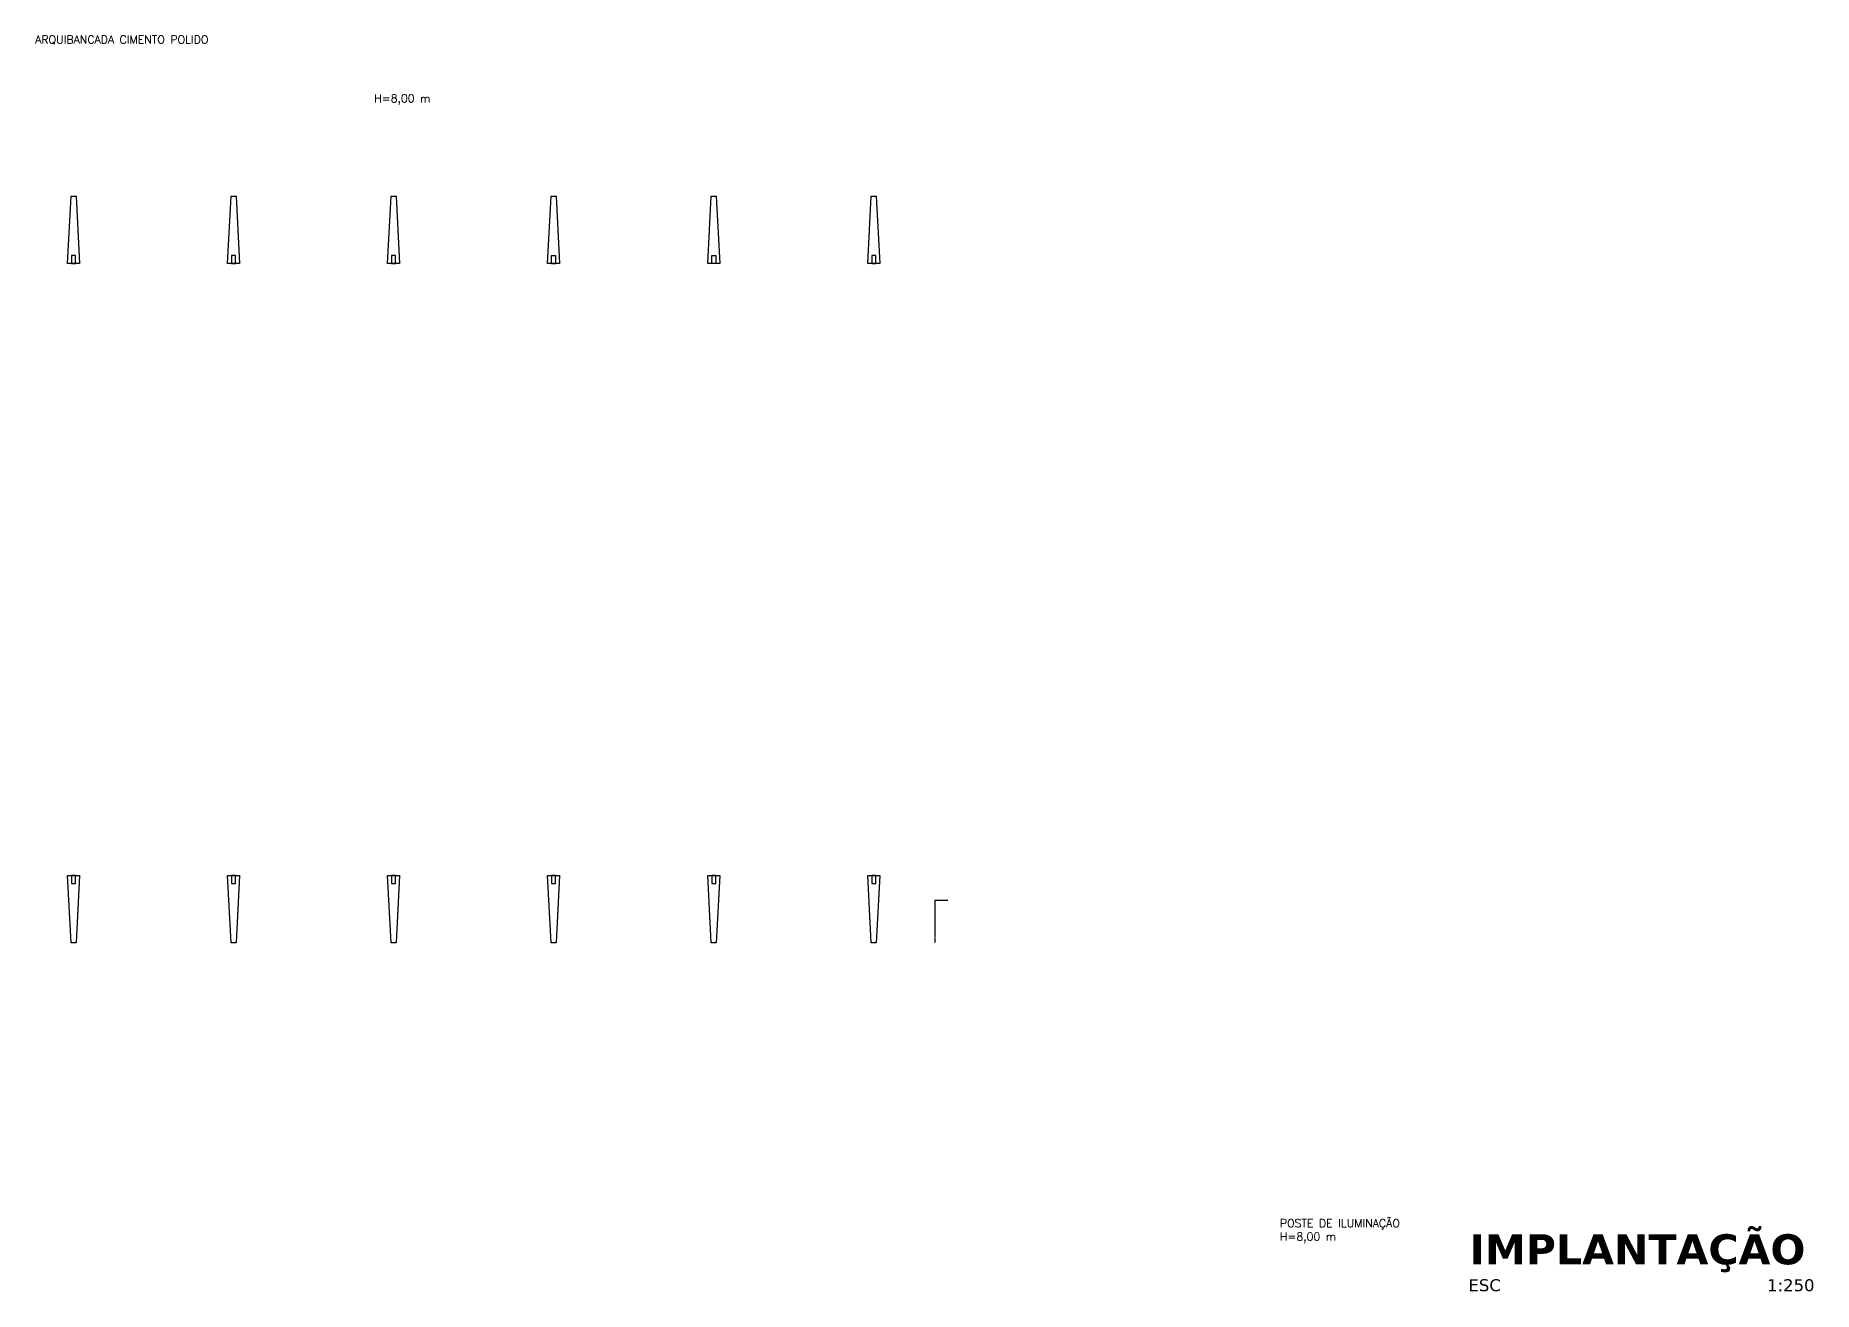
# Model space of a CAD drawing. Header units: millimetres. Extents: x -287396 to 401320, y -174247 to 142644.
# Drawn here: x -220479 to -153821, y -80604 to -33516 of the extents above; entities that cross this region are included whole.
import ezdxf
from ezdxf.enums import TextEntityAlignment as Align

# ---------------------------------------------------------------- set-up
doc = ezdxf.new("R2010")
doc.units = ezdxf.units.MM
doc.header["$LTSCALE"] = 2.5
doc.linetypes.add('HIDDEN', pattern=[0.375, 0.25, -0.125])
doc.linetypes.add('HIDDENX2', pattern=[0.75, 0.5, -0.25])
for name, color, linetype in [('ARQ-TXT', 2, 'Continuous'), ('PAREDE', 4, 'Continuous'), ('PILAR', 160, 'Continuous'), ('PROJ COBERTA', 8, 'HIDDENX2'), ('TITULO', 2, 'Continuous'), ('TXAREA', 2, 'Continuous'), ('VISTA', 1, 'Continuous')]:
    doc.layers.add(name, color=color, linetype=linetype)
doc.styles.add('50-250', font='SIMPLEX.shx', dxfattribs={"height": 0.3})
doc.styles.add('AMB250', font='verdana.ttf')
doc.styles.add('TIT250', font='verdanab.ttf')

msp = doc.modelspace()

# ---------------------------------------------------------------- linework, layer by layer
at = {"layer": 'PAREDE'}
msp.add_line((-201104.24, -65005.111), (-200954.24, -65005.111), dxfattribs=at)
for points in [[(-218829.24, -42065.111), (-219279.24, -42065.111), (-219145.84, -39535.111), (-218962.64, -39535.111)], [(-212829.24, -42065.111), (-213279.24, -42065.111), (-213145.84, -39535.111), (-212962.64, -39535.111)], [(-207279.24, -42065.111), (-207145.84, -39535.111), (-206962.64, -39535.111), (-206829.24, -42065.111)], [(-201279.24, -42065.111), (-201145.84, -39535.111), (-200962.64, -39535.111), (-200829.24, -42065.111)], [(-189279.24, -42065.111), (-189145.84, -39535.111), (-188962.64, -39535.111), (-188829.24, -42065.111)], [(-219279.24, -65005.111), (-218829.24, -65005.111), (-218962.64, -67535.111), (-219145.84, -67535.111)], [(-213279.24, -65005.111), (-212829.24, -65005.111), (-212962.64, -67535.111), (-213145.84, -67535.111)], [(-206829.24, -65005.111), (-206962.64, -67535.111), (-207145.84, -67535.111), (-207279.24, -65005.111)], [(-194829.24, -65005.111), (-194962.64, -67535.111), (-195145.84, -67535.111), (-195279.24, -65005.111)], [(-188829.24, -65005.111), (-188962.64, -67535.111), (-189145.84, -67535.111), (-189279.24, -65005.111)]]:
    msp.add_lwpolyline(points, close=True, dxfattribs=at)
for points in [[(-194829.24, -42065.111), (-195279.24, -42065.111), (-195145.84, -39535.111), (-194962.64, -39535.111), (-194829.24, -42065.111)], [(-201145.84, -67535.111), (-201279.24, -65005.111), (-200829.24, -65005.111), (-200962.64, -67535.111), (-201145.84, -67535.111)]]:
    msp.add_lwpolyline(points, dxfattribs=at)
at = {"layer": 'PILAR'}
for p, q in [((-219129.24, -42065.111), (-218979.24, -42065.111)), ((-213129.24, -42065.111), (-212979.24, -42065.111)), ((-207129.24, -42065.111), (-206979.24, -42065.111))]:
    msp.add_line(p, q, dxfattribs=at)
for points in [[(-218979.24, -42065.111), (-218979.24, -41765.111), (-219129.24, -41765.111), (-219129.24, -42065.111)], [(-212979.24, -42065.111), (-212979.24, -41765.111), (-213129.24, -41765.111), (-213129.24, -42065.111)], [(-206979.24, -42065.111), (-206979.24, -41765.111), (-207129.24, -41765.111), (-207129.24, -42065.111)], [(-201129.24, -42065.111), (-201129.24, -41765.111), (-200979.24, -41765.111), (-200979.24, -42069.055), (-201129.24, -42069.055)], [(-194979.032, -41765.111), (-194979.032, -42065.111), (-195129.032, -42065.111), (-195129.032, -41765.111), (-194979.032, -41765.111)], [(-189129.24, -42065.111), (-188979.24, -42065.111), (-188979.24, -41765.111), (-189129.24, -41765.111), (-189129.24, -42065.111)]]:
    msp.add_lwpolyline(points, dxfattribs=at)
for points in [[(-219129.24, -65005.111), (-219129.24, -65305.111), (-218979.24, -65305.111), (-218979.24, -65005.111)], [(-213129.24, -65005.111), (-213129.24, -65305.111), (-212979.24, -65305.111), (-212979.24, -65005.111)], [(-207129.24, -65005.111), (-207129.24, -65305.111), (-206979.24, -65305.111), (-206979.24, -65005.111)], [(-201129.24, -65005.111), (-201129.24, -65305.111), (-200979.24, -65305.111), (-200979.24, -65005.111)], [(-195129.24, -65005.111), (-195129.24, -65305.111), (-194979.24, -65305.111), (-194979.24, -65005.111)], [(-189129.24, -65005.111), (-189129.24, -65305.111), (-188979.24, -65305.111), (-188979.24, -65005.111)]]:
    msp.add_lwpolyline(points, close=True, dxfattribs=at)
at = {"layer": 'PROJ COBERTA', "linetype": 'HIDDEN'}
for q in [(-186279.032, -65935.111), (-186762.64, -67535.111)]:
    msp.add_line((-186762.64, -65935.111), q, dxfattribs=at)
at = {"layer": 'VISTA'}
msp.add_line((-200882.148, -42065.111), (-200882.148, -42065.111), dxfattribs=at)

# ---------------------------------------------------------------- texts
at = {"layer": 'ARQ-TXT', "style": '50-250'}
msp.add_text('ARQUIBANCADA CIMENTO POLIDO', height=300, dxfattribs=at).set_placement((-217245.359, -33665.873), align=Align.MIDDLE_CENTER)
for s, p in [('H=8,00 m', (-207782.744, -36020.185)), ('POSTE DE ILUMINAÇÃO', (-173827.358, -78196.168)), ('H=8,00 m', (-173827.358, -78697.892))]:
    msp.add_text(s, height=300, dxfattribs=at).set_placement(p)
at = {"layer": 'TITULO', "style": 'TIT250'}
msp.add_text('IMPLANTAÇÃO', height=1125, dxfattribs=at).set_placement((-166718.2, -79586.098))
at = {"layer": 'TXAREA', "style": 'AMB250'}
for s, p in [('ESC', (-166754.937, -80595.213)), ('1:250', (-155559.316, -80595.213))]:
    msp.add_text(s, height=450, dxfattribs=at).set_placement(p)

doc.saveas('drawing.dxf')
